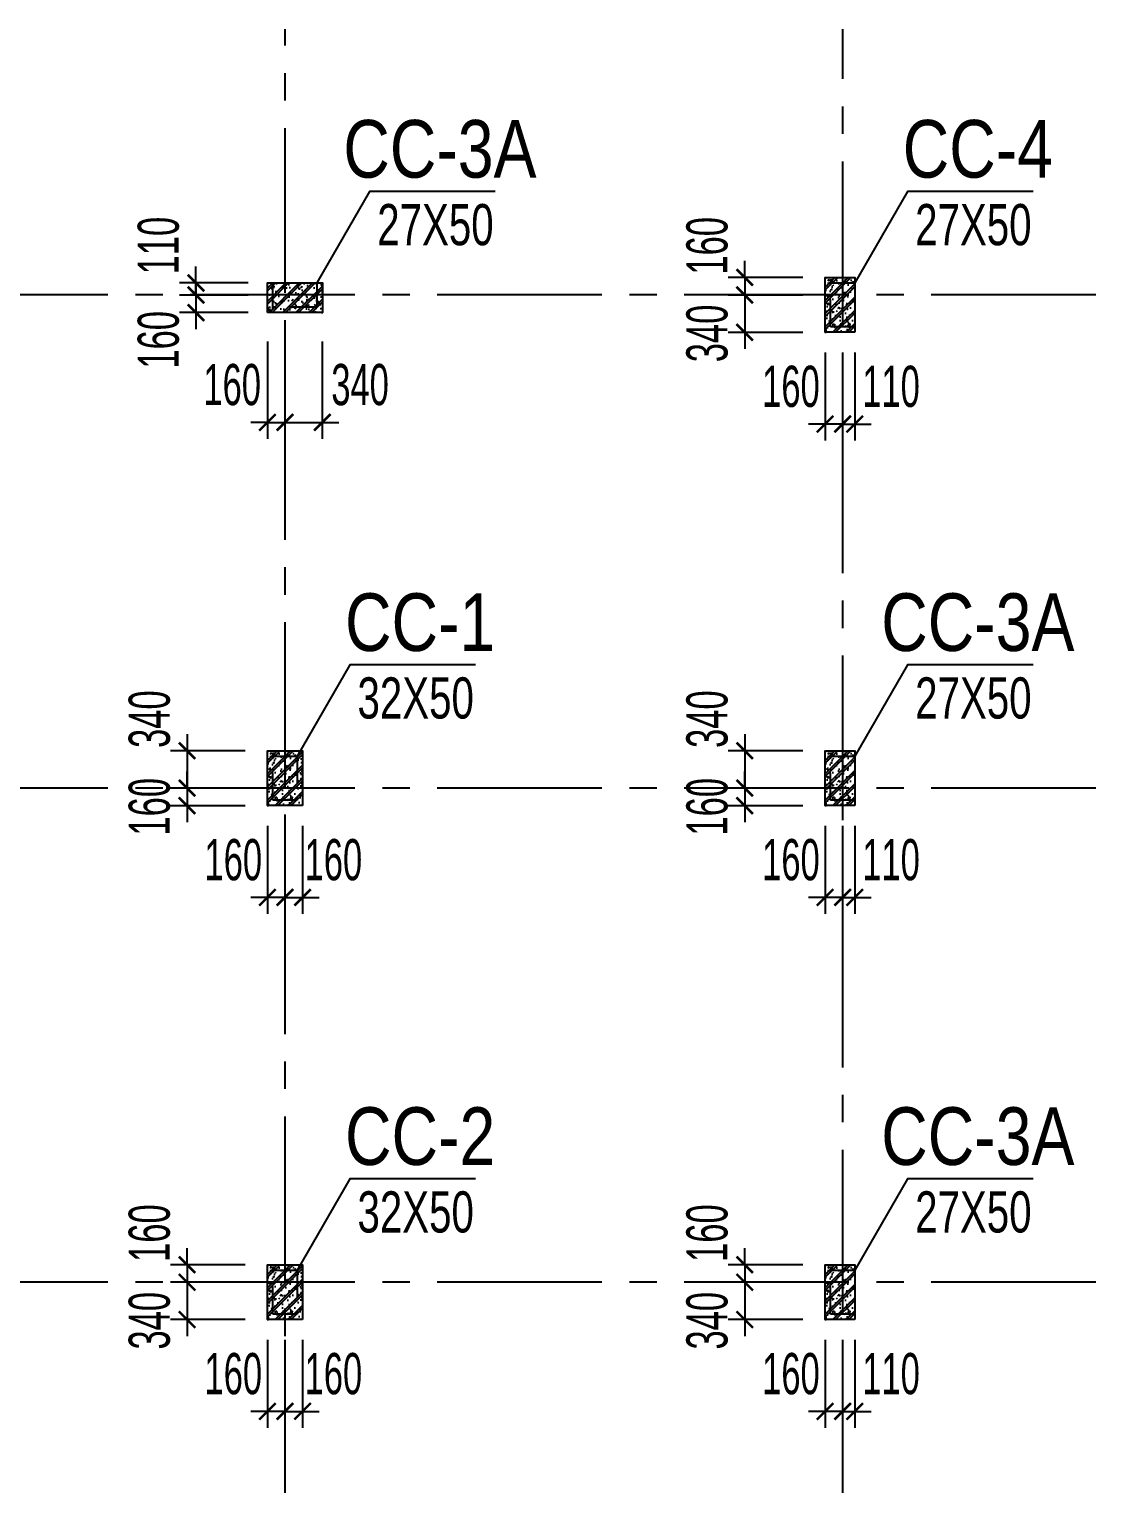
# Model space of a CAD drawing. Header units: millimetres. Extents: x 71 to 1994474, y -338610 to 1053.
# Drawn here: x 1930057 to 1939775, y -272308 to -259061 of the extents above; entities that cross this region are included whole.
import ezdxf
from ezdxf.enums import TextEntityAlignment as Align

# ---------------------------------------------------------------- set-up
doc = ezdxf.new("R2010")
doc.units = ezdxf.units.MM
doc.header["$LTSCALE"] = 1000
doc.header["$MEASUREMENT"] = 0
doc.header["$PDMODE"] = 3
doc.linetypes.add('CENTER2', pattern=[1.125, 0.75, -0.125, 0.125, -0.125])
doc.linetypes.add('HIDDEN', pattern=[0.375, 0.25, -0.125])
doc.layers.get('0').update_dxf_attribs({"linetype": 'CONTINUOUS'})
doc.layers.get('Defpoints').update_dxf_attribs({"linetype": 'CONTINUOUS'})
for name, color, linetype in [('CDC.01.AXIS', 160, 'CENTER2'), ('CDC.02.DIM', 1, 'CONTINUOUS'), ('CDC.04.HIDDEN', 8, 'HIDDEN'), ('CDC.06.TEXT', 2, 'CONTINUOUS'), ('CDC.09.COLUMN', 4, 'CONTINUOUS'), ('CDC.10.HATCH', 163, 'CONTINUOUS'), ('CDC.11.NOTE', 1, 'CONTINUOUS')]:
    doc.layers.add(name, color=color, linetype=linetype)
doc.styles.add('ARIAL', font='arial.ttf', dxfattribs={"width": 0.6})
doc.dimstyles.new('150', dxfattribs={"dimscale": 150, "dimtxt": 2.5, "dimasz": 1, "dimexe": 1, "dimexo": 0, "dimgap": 1, "dimtad": 1, "dimdec": 0, "dimdsep": 46, "dimtxsty": 'ARIAL', "dimblk": 'ARCHTICK', "dimcen": 1, "dimdle": 1, "dimclrd": 1, "dimclre": 1, "dimclrt": 2, "dimadec": 0, "dimazin": 0, "dimtfac": 0.00072, "dimtdec": 0, "dimtix": 1, "dimtmove": 2, "dimatfit": 3, "dimldrblk": 'ARCHTICK', "dimfxl": 1, "dimtolj": 1, "dimarcsym": 0})

# ---------------------------------------------------------------- blocks, each defined once
blk = doc.blocks.new('_ARCHTICK')
at = {"color": 0, "linetype": 'ByBlock', "const_width": 0.15}
blk.add_lwpolyline([(-0.5, -0.5), (0.5, 0.5)], dxfattribs=at)
blk = doc.blocks.new('*D215')
at = {"layer": 'CDC.02.DIM', "color": 1, "lineweight": -2, "transparency": 16777216}
for p, q in [((1937308, -262006), (1937308, -262807)), ((1937468, -262006), (1937468, -262807)), ((1937308, -262657), (1937158, -262657)), ((1937468, -262657), (1937308, -262657)), ((1937468, -262657), (1937618, -262657))]:
    blk.add_line(p, q, dxfattribs=at)
at = {"layer": 'Defpoints', "color": 0, "transparency": 16777216}
for p in [(1937308, -262006), (1937468, -262006), (1937308, -262657)]:
    blk.add_point(p, dxfattribs=at)
at = {"layer": 'CDC.02.DIM', "color": 1, "lineweight": -2, "transparency": 16777216, "xscale": 150, "yscale": 150, "zscale": 150}
blk.add_blockref('_ARCHTICK', (1937308, -262657), dxfattribs=at)
at = {"layer": 'CDC.02.DIM', "color": 1, "lineweight": -2, "transparency": 16777216, "xscale": 150, "yscale": 150, "zscale": 150, "rotation": 180}
blk.add_blockref('_ARCHTICK', (1937468, -262657), dxfattribs=at)
at = {"layer": 'CDC.02.DIM', "color": 2, "transparency": 16777216, "insert": (1936997, -262316), "char_height": 375, "attachment_point": 5, "style": 'ARIAL'}
blk.add_mtext('\\A1;160', dxfattribs=at)
blk = doc.blocks.new('*D216')
at = {"layer": 'CDC.02.DIM', "color": 1, "lineweight": -2, "transparency": 16777216}
for p, q in [((1937468, -262006), (1937468, -262807)), ((1937578, -262006), (1937578, -262807)), ((1937468, -262657), (1937318, -262657)), ((1937468, -262657), (1937578, -262657)), ((1937578, -262657), (1937728, -262657))]:
    blk.add_line(p, q, dxfattribs=at)
at = {"layer": 'Defpoints', "color": 0, "transparency": 16777216}
for p in [(1937468, -262006), (1937578, -262006), (1937578, -262657)]:
    blk.add_point(p, dxfattribs=at)
at = {"layer": 'CDC.02.DIM', "color": 1, "lineweight": -2, "transparency": 16777216, "xscale": 150, "yscale": 150, "zscale": 150}
blk.add_blockref('_ARCHTICK', (1937468, -262657), dxfattribs=at)
at = {"layer": 'CDC.02.DIM', "color": 1, "lineweight": -2, "transparency": 16777216, "xscale": 150, "yscale": 150, "zscale": 150, "rotation": 180}
blk.add_blockref('_ARCHTICK', (1937578, -262657), dxfattribs=at)
at = {"layer": 'CDC.02.DIM', "color": 2, "transparency": 16777216, "insert": (1937909, -262316), "char_height": 375, "attachment_point": 5, "style": 'ARIAL'}
blk.add_mtext('\\A1;110', dxfattribs=at)
blk = doc.blocks.new('*D217')
at = {"layer": 'CDC.02.DIM', "color": 1, "lineweight": -2, "transparency": 16777216}
for p, q in [((1936576, -261322), (1936576, -261172)), ((1937104, -261322), (1936426, -261322)), ((1936576, -261322), (1936576, -261482)), ((1937104, -261482), (1936426, -261482)), ((1936576, -261482), (1936576, -261632))]:
    blk.add_line(p, q, dxfattribs=at)
at = {"layer": 'Defpoints', "color": 0, "transparency": 16777216}
for p in [(1937104, -261322), (1936576, -261482), (1937104, -261482)]:
    blk.add_point(p, dxfattribs=at)
at = {"layer": 'CDC.02.DIM', "color": 1, "lineweight": -2, "transparency": 16777216, "xscale": 150, "yscale": 150, "zscale": 150}
for p, rotation in [((1936576, -261322), 270), ((1936576, -261482), 90)]:
    blk.add_blockref('_ARCHTICK', p, dxfattribs=dict(at, rotation=rotation))
at = {"layer": 'CDC.02.DIM', "color": 2, "transparency": 16777216, "insert": (1936234, -261034), "char_height": 375, "attachment_point": 5, "rotation": 90, "style": 'ARIAL'}
blk.add_mtext('\\A1;160', dxfattribs=at)
blk = doc.blocks.new('*D218')
at = {"layer": 'CDC.02.DIM', "color": 1, "lineweight": -2, "transparency": 16777216}
for p, q in [((1936576, -261332), (1936576, -261972)), ((1937104, -261482), (1936426, -261482)), ((1937104, -261822), (1936426, -261822))]:
    blk.add_line(p, q, dxfattribs=at)
at = {"layer": 'Defpoints', "color": 0, "transparency": 16777216}
for p in [(1937104, -261482), (1936576, -261822), (1937104, -261822)]:
    blk.add_point(p, dxfattribs=at)
at = {"layer": 'CDC.02.DIM', "color": 1, "lineweight": -2, "transparency": 16777216, "xscale": 150, "yscale": 150, "zscale": 150}
for p, rotation in [((1936576, -261482), 90), ((1936576, -261822), 270)]:
    blk.add_blockref('_ARCHTICK', p, dxfattribs=dict(at, rotation=rotation))
at = {"layer": 'CDC.02.DIM', "color": 2, "transparency": 16777216, "insert": (1936234, -261832), "char_height": 375, "attachment_point": 5, "rotation": 90, "style": 'ARIAL'}
blk.add_mtext('\\A1;340', dxfattribs=at)
blk = doc.blocks.new('*D235')
at = {"layer": 'CDC.02.DIM', "color": 1, "lineweight": -2, "transparency": 16777216}
for p, q in [((1937308, -266316), (1937308, -267117)), ((1937468, -266316), (1937468, -267117)), ((1937308, -266967), (1937158, -266967)), ((1937468, -266967), (1937308, -266967)), ((1937468, -266967), (1937618, -266967))]:
    blk.add_line(p, q, dxfattribs=at)
at = {"layer": 'Defpoints', "color": 0, "transparency": 16777216}
for p in [(1937308, -266316), (1937468, -266316), (1937308, -266967)]:
    blk.add_point(p, dxfattribs=at)
at = {"layer": 'CDC.02.DIM', "color": 1, "lineweight": -2, "transparency": 16777216, "xscale": 150, "yscale": 150, "zscale": 150}
blk.add_blockref('_ARCHTICK', (1937308, -266967), dxfattribs=at)
at = {"layer": 'CDC.02.DIM', "color": 1, "lineweight": -2, "transparency": 16777216, "xscale": 150, "yscale": 150, "zscale": 150, "rotation": 180}
blk.add_blockref('_ARCHTICK', (1937468, -266967), dxfattribs=at)
at = {"layer": 'CDC.02.DIM', "color": 2, "transparency": 16777216, "insert": (1936997, -266626), "char_height": 375, "attachment_point": 5, "style": 'ARIAL'}
blk.add_mtext('\\A1;160', dxfattribs=at)
blk = doc.blocks.new('*D236')
at = {"layer": 'CDC.02.DIM', "color": 1, "lineweight": -2, "transparency": 16777216}
for p, q in [((1937468, -266316), (1937468, -267117)), ((1937578, -266316), (1937578, -267117)), ((1937468, -266967), (1937318, -266967)), ((1937468, -266967), (1937578, -266967)), ((1937578, -266967), (1937728, -266967))]:
    blk.add_line(p, q, dxfattribs=at)
at = {"layer": 'Defpoints', "color": 0, "transparency": 16777216}
for p in [(1937468, -266316), (1937578, -266316), (1937578, -266967)]:
    blk.add_point(p, dxfattribs=at)
at = {"layer": 'CDC.02.DIM', "color": 1, "lineweight": -2, "transparency": 16777216, "xscale": 150, "yscale": 150, "zscale": 150}
blk.add_blockref('_ARCHTICK', (1937468, -266967), dxfattribs=at)
at = {"layer": 'CDC.02.DIM', "color": 1, "lineweight": -2, "transparency": 16777216, "xscale": 150, "yscale": 150, "zscale": 150, "rotation": 180}
blk.add_blockref('_ARCHTICK', (1937578, -266967), dxfattribs=at)
at = {"layer": 'CDC.02.DIM', "color": 2, "transparency": 16777216, "insert": (1937909, -266626), "char_height": 375, "attachment_point": 5, "style": 'ARIAL'}
blk.add_mtext('\\A1;110', dxfattribs=at)
blk = doc.blocks.new('*D237')
at = {"layer": 'CDC.02.DIM', "color": 1, "lineweight": -2, "transparency": 16777216}
for p, q in [((1936576, -265482), (1936576, -266122)), ((1937104, -265632), (1936426, -265632)), ((1937104, -265972), (1936426, -265972))]:
    blk.add_line(p, q, dxfattribs=at)
at = {"layer": 'Defpoints', "color": 0, "transparency": 16777216}
for p in [(1937104, -265632), (1936576, -265972), (1937104, -265972)]:
    blk.add_point(p, dxfattribs=at)
at = {"layer": 'CDC.02.DIM', "color": 1, "lineweight": -2, "transparency": 16777216, "xscale": 150, "yscale": 150, "zscale": 150}
for p, rotation in [((1936576, -265632), 90), ((1936576, -265972), 270)]:
    blk.add_blockref('_ARCHTICK', p, dxfattribs=dict(at, rotation=rotation))
at = {"layer": 'CDC.02.DIM', "color": 2, "transparency": 16777216, "insert": (1936234, -265344), "char_height": 375, "attachment_point": 5, "rotation": 90, "style": 'ARIAL'}
blk.add_mtext('\\A1;340', dxfattribs=at)
blk = doc.blocks.new('*D238')
at = {"layer": 'CDC.02.DIM', "color": 1, "lineweight": -2, "transparency": 16777216}
for p, q in [((1936576, -265972), (1936576, -265822)), ((1937104, -265972), (1936426, -265972)), ((1936576, -265972), (1936576, -266132)), ((1937104, -266132), (1936426, -266132)), ((1936576, -266132), (1936576, -266282))]:
    blk.add_line(p, q, dxfattribs=at)
at = {"layer": 'Defpoints', "color": 0, "transparency": 16777216}
for p in [(1937104, -265972), (1936576, -266132), (1937104, -266132)]:
    blk.add_point(p, dxfattribs=at)
at = {"layer": 'CDC.02.DIM', "color": 1, "lineweight": -2, "transparency": 16777216, "xscale": 150, "yscale": 150, "zscale": 150}
for p, rotation in [((1936576, -265972), 270), ((1936576, -266132), 90)]:
    blk.add_blockref('_ARCHTICK', p, dxfattribs=dict(at, rotation=rotation))
at = {"layer": 'CDC.02.DIM', "color": 2, "transparency": 16777216, "insert": (1936234, -266142), "char_height": 375, "attachment_point": 5, "rotation": 90, "style": 'ARIAL'}
blk.add_mtext('\\A1;160', dxfattribs=at)
blk = doc.blocks.new('*D239')
at = {"layer": 'CDC.02.DIM', "color": 1, "lineweight": -2, "transparency": 16777216}
for p, q in [((1937308, -270996), (1937308, -271797)), ((1937468, -270996), (1937468, -271797)), ((1937308, -271647), (1937158, -271647)), ((1937468, -271647), (1937308, -271647)), ((1937468, -271647), (1937618, -271647))]:
    blk.add_line(p, q, dxfattribs=at)
at = {"layer": 'Defpoints', "color": 0, "transparency": 16777216}
for p in [(1937308, -270996), (1937468, -270996), (1937308, -271647)]:
    blk.add_point(p, dxfattribs=at)
at = {"layer": 'CDC.02.DIM', "color": 1, "lineweight": -2, "transparency": 16777216, "xscale": 150, "yscale": 150, "zscale": 150}
blk.add_blockref('_ARCHTICK', (1937308, -271647), dxfattribs=at)
at = {"layer": 'CDC.02.DIM', "color": 1, "lineweight": -2, "transparency": 16777216, "xscale": 150, "yscale": 150, "zscale": 150, "rotation": 180}
blk.add_blockref('_ARCHTICK', (1937468, -271647), dxfattribs=at)
at = {"layer": 'CDC.02.DIM', "color": 2, "transparency": 16777216, "insert": (1936997, -271306), "char_height": 375, "attachment_point": 5, "style": 'ARIAL'}
blk.add_mtext('\\A1;160', dxfattribs=at)
blk = doc.blocks.new('*D240')
at = {"layer": 'CDC.02.DIM', "color": 1, "lineweight": -2, "transparency": 16777216}
for p, q in [((1937468, -270996), (1937468, -271797)), ((1937578, -270996), (1937578, -271797)), ((1937468, -271647), (1937318, -271647)), ((1937468, -271647), (1937578, -271647)), ((1937578, -271647), (1937728, -271647))]:
    blk.add_line(p, q, dxfattribs=at)
at = {"layer": 'Defpoints', "color": 0, "transparency": 16777216}
for p in [(1937468, -270996), (1937578, -270996), (1937578, -271647)]:
    blk.add_point(p, dxfattribs=at)
at = {"layer": 'CDC.02.DIM', "color": 1, "lineweight": -2, "transparency": 16777216, "xscale": 150, "yscale": 150, "zscale": 150}
blk.add_blockref('_ARCHTICK', (1937468, -271647), dxfattribs=at)
at = {"layer": 'CDC.02.DIM', "color": 1, "lineweight": -2, "transparency": 16777216, "xscale": 150, "yscale": 150, "zscale": 150, "rotation": 180}
blk.add_blockref('_ARCHTICK', (1937578, -271647), dxfattribs=at)
at = {"layer": 'CDC.02.DIM', "color": 2, "transparency": 16777216, "insert": (1937909, -271306), "char_height": 375, "attachment_point": 5, "style": 'ARIAL'}
blk.add_mtext('\\A1;110', dxfattribs=at)
blk = doc.blocks.new('*D241')
at = {"layer": 'CDC.02.DIM', "color": 1, "lineweight": -2, "transparency": 16777216}
for p, q in [((1936576, -270312), (1936576, -270162)), ((1937104, -270312), (1936426, -270312)), ((1936576, -270312), (1936576, -270472)), ((1937104, -270472), (1936426, -270472)), ((1936576, -270472), (1936576, -270622))]:
    blk.add_line(p, q, dxfattribs=at)
at = {"layer": 'Defpoints', "color": 0, "transparency": 16777216}
for p in [(1937104, -270312), (1936576, -270472), (1937104, -270472)]:
    blk.add_point(p, dxfattribs=at)
at = {"layer": 'CDC.02.DIM', "color": 1, "lineweight": -2, "transparency": 16777216, "xscale": 150, "yscale": 150, "zscale": 150}
for p, rotation in [((1936576, -270312), 270), ((1936576, -270472), 90)]:
    blk.add_blockref('_ARCHTICK', p, dxfattribs=dict(at, rotation=rotation))
at = {"layer": 'CDC.02.DIM', "color": 2, "transparency": 16777216, "insert": (1936234, -270024), "char_height": 375, "attachment_point": 5, "rotation": 90, "style": 'ARIAL'}
blk.add_mtext('\\A1;160', dxfattribs=at)
blk = doc.blocks.new('*D242')
at = {"layer": 'CDC.02.DIM', "color": 1, "lineweight": -2, "transparency": 16777216}
for p, q in [((1936576, -270322), (1936576, -270962)), ((1937104, -270472), (1936426, -270472)), ((1937104, -270812), (1936426, -270812))]:
    blk.add_line(p, q, dxfattribs=at)
at = {"layer": 'Defpoints', "color": 0, "transparency": 16777216}
for p in [(1937104, -270472), (1936576, -270812), (1937104, -270812)]:
    blk.add_point(p, dxfattribs=at)
at = {"layer": 'CDC.02.DIM', "color": 1, "lineweight": -2, "transparency": 16777216, "xscale": 150, "yscale": 150, "zscale": 150}
for p, rotation in [((1936576, -270472), 90), ((1936576, -270812), 270)]:
    blk.add_blockref('_ARCHTICK', p, dxfattribs=dict(at, rotation=rotation))
at = {"layer": 'CDC.02.DIM', "color": 2, "transparency": 16777216, "insert": (1936234, -270822), "char_height": 375, "attachment_point": 5, "rotation": 90, "style": 'ARIAL'}
blk.add_mtext('\\A1;340', dxfattribs=at)
blk = doc.blocks.new('*D163')
at = {"layer": 'CDC.02.DIM', "color": 1, "lineweight": -2, "transparency": 16777216}
for p, q in [((1931577, -261372), (1931577, -261222)), ((1932053, -261372), (1931427, -261372)), ((1932053, -261482), (1931427, -261482)), ((1931577, -261372), (1931577, -261482)), ((1931577, -261482), (1931577, -261632))]:
    blk.add_line(p, q, dxfattribs=at)
at = {"layer": 'Defpoints', "color": 0, "transparency": 16777216}
for p in [(1931577, -261482), (1932053, -261372), (1932053, -261482)]:
    blk.add_point(p, dxfattribs=at)
at = {"layer": 'CDC.02.DIM', "color": 1, "lineweight": -2, "transparency": 16777216, "xscale": 150, "yscale": 150, "zscale": 150}
for p, rotation in [((1931577, -261372), 270), ((1931577, -261482), 90)]:
    blk.add_blockref('_ARCHTICK', p, dxfattribs=dict(at, rotation=rotation))
at = {"layer": 'CDC.02.DIM', "color": 2, "transparency": 16777216, "insert": (1931236, -261032), "char_height": 375, "attachment_point": 5, "rotation": 90, "style": 'ARIAL'}
blk.add_mtext('\\A1;110', dxfattribs=at)
blk = doc.blocks.new('*D164')
at = {"layer": 'CDC.02.DIM', "color": 1, "lineweight": -2, "transparency": 16777216}
for p, q in [((1931577, -261482), (1931577, -261332)), ((1932053, -261482), (1931427, -261482)), ((1931577, -261482), (1931577, -261642)), ((1932053, -261642), (1931427, -261642)), ((1931577, -261642), (1931577, -261792))]:
    blk.add_line(p, q, dxfattribs=at)
at = {"layer": 'Defpoints', "color": 0, "transparency": 16777216}
for p in [(1932053, -261482), (1931577, -261642), (1932053, -261642)]:
    blk.add_point(p, dxfattribs=at)
at = {"layer": 'CDC.02.DIM', "color": 1, "lineweight": -2, "transparency": 16777216, "xscale": 150, "yscale": 150, "zscale": 150}
for p, rotation in [((1931577, -261482), 270), ((1931577, -261642), 90)]:
    blk.add_blockref('_ARCHTICK', p, dxfattribs=dict(at, rotation=rotation))
at = {"layer": 'CDC.02.DIM', "color": 2, "transparency": 16777216, "insert": (1931236, -261890), "char_height": 375, "attachment_point": 5, "rotation": 90, "style": 'ARIAL'}
blk.add_mtext('\\A1;160', dxfattribs=at)
blk = doc.blocks.new('*D165')
at = {"layer": 'CDC.02.DIM', "color": 1, "lineweight": -2, "transparency": 16777216}
for p, q in [((1932228, -261906), (1932228, -262792)), ((1932388, -261906), (1932388, -262792)), ((1932228, -262642), (1932078, -262642)), ((1932228, -262642), (1932388, -262642)), ((1932388, -262642), (1932538, -262642))]:
    blk.add_line(p, q, dxfattribs=at)
at = {"layer": 'Defpoints', "color": 0, "transparency": 16777216}
for p in [(1932228, -261906), (1932388, -261906), (1932388, -262642)]:
    blk.add_point(p, dxfattribs=at)
at = {"layer": 'CDC.02.DIM', "color": 1, "lineweight": -2, "transparency": 16777216, "xscale": 150, "yscale": 150, "zscale": 150}
blk.add_blockref('_ARCHTICK', (1932228, -262642), dxfattribs=at)
at = {"layer": 'CDC.02.DIM', "color": 1, "lineweight": -2, "transparency": 16777216, "xscale": 150, "yscale": 150, "zscale": 150, "rotation": 180}
blk.add_blockref('_ARCHTICK', (1932388, -262642), dxfattribs=at)
at = {"layer": 'CDC.02.DIM', "color": 2, "transparency": 16777216, "insert": (1931907, -262300), "char_height": 375, "attachment_point": 5, "style": 'ARIAL'}
blk.add_mtext('\\A1;160', dxfattribs=at)
blk = doc.blocks.new('*D166')
at = {"layer": 'CDC.02.DIM', "color": 1, "lineweight": -2, "transparency": 16777216}
for p, q in [((1932388, -261906), (1932388, -262792)), ((1932728, -261906), (1932728, -262792)), ((1932238, -262642), (1932878, -262642))]:
    blk.add_line(p, q, dxfattribs=at)
at = {"layer": 'Defpoints', "color": 0, "transparency": 16777216}
for p in [(1932388, -261906), (1932728, -261906), (1932728, -262642)]:
    blk.add_point(p, dxfattribs=at)
at = {"layer": 'CDC.02.DIM', "color": 1, "lineweight": -2, "transparency": 16777216, "xscale": 150, "yscale": 150, "zscale": 150, "rotation": 180}
blk.add_blockref('_ARCHTICK', (1932388, -262642), dxfattribs=at)
at = {"layer": 'CDC.02.DIM', "color": 1, "lineweight": -2, "transparency": 16777216, "xscale": 150, "yscale": 150, "zscale": 150}
blk.add_blockref('_ARCHTICK', (1932728, -262642), dxfattribs=at)
at = {"layer": 'CDC.02.DIM', "color": 2, "transparency": 16777216, "insert": (1933072, -262300), "char_height": 375, "attachment_point": 5, "style": 'ARIAL'}
blk.add_mtext('\\A1;340', dxfattribs=at)
blk = doc.blocks.new('*D361')
at = {"layer": 'CDC.02.DIM', "color": 1, "lineweight": -2, "transparency": 16777216}
for p, q in [((1932228, -266316), (1932228, -267117)), ((1932388, -266316), (1932388, -267117)), ((1932228, -266967), (1932078, -266967)), ((1932388, -266967), (1932228, -266967)), ((1932388, -266967), (1932538, -266967))]:
    blk.add_line(p, q, dxfattribs=at)
at = {"layer": 'Defpoints', "color": 0, "transparency": 16777216}
for p in [(1932228, -266316), (1932388, -266316), (1932228, -266967)]:
    blk.add_point(p, dxfattribs=at)
at = {"layer": 'CDC.02.DIM', "color": 1, "lineweight": -2, "transparency": 16777216, "xscale": 150, "yscale": 150, "zscale": 150}
blk.add_blockref('_ARCHTICK', (1932228, -266967), dxfattribs=at)
at = {"layer": 'CDC.02.DIM', "color": 1, "lineweight": -2, "transparency": 16777216, "xscale": 150, "yscale": 150, "zscale": 150, "rotation": 180}
blk.add_blockref('_ARCHTICK', (1932388, -266967), dxfattribs=at)
at = {"layer": 'CDC.02.DIM', "color": 2, "transparency": 16777216, "insert": (1931917, -266626), "char_height": 375, "attachment_point": 5, "style": 'ARIAL'}
blk.add_mtext('\\A1;160', dxfattribs=at)
blk = doc.blocks.new('*D362')
at = {"layer": 'CDC.02.DIM', "color": 1, "lineweight": -2, "transparency": 16777216}
for p, q in [((1932388, -266316), (1932388, -267117)), ((1932548, -266316), (1932548, -267117)), ((1932388, -266967), (1932238, -266967)), ((1932388, -266967), (1932548, -266967)), ((1932548, -266967), (1932698, -266967))]:
    blk.add_line(p, q, dxfattribs=at)
at = {"layer": 'Defpoints', "color": 0, "transparency": 16777216}
for p in [(1932388, -266316), (1932548, -266316), (1932548, -266967)]:
    blk.add_point(p, dxfattribs=at)
at = {"layer": 'CDC.02.DIM', "color": 1, "lineweight": -2, "transparency": 16777216, "xscale": 150, "yscale": 150, "zscale": 150}
blk.add_blockref('_ARCHTICK', (1932388, -266967), dxfattribs=at)
at = {"layer": 'CDC.02.DIM', "color": 1, "lineweight": -2, "transparency": 16777216, "xscale": 150, "yscale": 150, "zscale": 150, "rotation": 180}
blk.add_blockref('_ARCHTICK', (1932548, -266967), dxfattribs=at)
at = {"layer": 'CDC.02.DIM', "color": 2, "transparency": 16777216, "insert": (1932829, -266626), "char_height": 375, "attachment_point": 5, "style": 'ARIAL'}
blk.add_mtext('\\A1;160', dxfattribs=at)
blk = doc.blocks.new('*D363')
at = {"layer": 'CDC.02.DIM', "color": 1, "lineweight": -2, "transparency": 16777216}
for p, q in [((1931496, -265482), (1931496, -266122)), ((1932024, -265632), (1931346, -265632)), ((1932024, -265972), (1931346, -265972))]:
    blk.add_line(p, q, dxfattribs=at)
at = {"layer": 'Defpoints', "color": 0, "transparency": 16777216}
for p in [(1932024, -265632), (1931496, -265972), (1932024, -265972)]:
    blk.add_point(p, dxfattribs=at)
at = {"layer": 'CDC.02.DIM', "color": 1, "lineweight": -2, "transparency": 16777216, "xscale": 150, "yscale": 150, "zscale": 150}
for p, rotation in [((1931496, -265632), 90), ((1931496, -265972), 270)]:
    blk.add_blockref('_ARCHTICK', p, dxfattribs=dict(at, rotation=rotation))
at = {"layer": 'CDC.02.DIM', "color": 2, "transparency": 16777216, "insert": (1931154, -265344), "char_height": 375, "attachment_point": 5, "rotation": 90, "style": 'ARIAL'}
blk.add_mtext('\\A1;340', dxfattribs=at)
blk = doc.blocks.new('*D364')
at = {"layer": 'CDC.02.DIM', "color": 1, "lineweight": -2, "transparency": 16777216}
for p, q in [((1931496, -265972), (1931496, -265822)), ((1932024, -265972), (1931346, -265972)), ((1931496, -265972), (1931496, -266132)), ((1932024, -266132), (1931346, -266132)), ((1931496, -266132), (1931496, -266282))]:
    blk.add_line(p, q, dxfattribs=at)
at = {"layer": 'Defpoints', "color": 0, "transparency": 16777216}
for p in [(1932024, -265972), (1931496, -266132), (1932024, -266132)]:
    blk.add_point(p, dxfattribs=at)
at = {"layer": 'CDC.02.DIM', "color": 1, "lineweight": -2, "transparency": 16777216, "xscale": 150, "yscale": 150, "zscale": 150}
for p, rotation in [((1931496, -265972), 270), ((1931496, -266132), 90)]:
    blk.add_blockref('_ARCHTICK', p, dxfattribs=dict(at, rotation=rotation))
at = {"layer": 'CDC.02.DIM', "color": 2, "transparency": 16777216, "insert": (1931154, -266142), "char_height": 375, "attachment_point": 5, "rotation": 90, "style": 'ARIAL'}
blk.add_mtext('\\A1;160', dxfattribs=at)
blk = doc.blocks.new('*D365')
at = {"layer": 'CDC.02.DIM', "color": 1, "lineweight": -2, "transparency": 16777216}
for p, q in [((1932228, -270996), (1932228, -271797)), ((1932388, -270996), (1932388, -271797)), ((1932228, -271647), (1932078, -271647)), ((1932388, -271647), (1932228, -271647)), ((1932388, -271647), (1932538, -271647))]:
    blk.add_line(p, q, dxfattribs=at)
at = {"layer": 'Defpoints', "color": 0, "transparency": 16777216}
for p in [(1932228, -270996), (1932388, -270996), (1932228, -271647)]:
    blk.add_point(p, dxfattribs=at)
at = {"layer": 'CDC.02.DIM', "color": 1, "lineweight": -2, "transparency": 16777216, "xscale": 150, "yscale": 150, "zscale": 150}
blk.add_blockref('_ARCHTICK', (1932228, -271647), dxfattribs=at)
at = {"layer": 'CDC.02.DIM', "color": 1, "lineweight": -2, "transparency": 16777216, "xscale": 150, "yscale": 150, "zscale": 150, "rotation": 180}
blk.add_blockref('_ARCHTICK', (1932388, -271647), dxfattribs=at)
at = {"layer": 'CDC.02.DIM', "color": 2, "transparency": 16777216, "insert": (1931917, -271306), "char_height": 375, "attachment_point": 5, "style": 'ARIAL'}
blk.add_mtext('\\A1;160', dxfattribs=at)
blk = doc.blocks.new('*D366')
at = {"layer": 'CDC.02.DIM', "color": 1, "lineweight": -2, "transparency": 16777216}
for p, q in [((1932388, -270996), (1932388, -271797)), ((1932548, -270996), (1932548, -271797)), ((1932388, -271647), (1932238, -271647)), ((1932388, -271647), (1932548, -271647)), ((1932548, -271647), (1932698, -271647))]:
    blk.add_line(p, q, dxfattribs=at)
at = {"layer": 'Defpoints', "color": 0, "transparency": 16777216}
for p in [(1932388, -270996), (1932548, -270996), (1932548, -271647)]:
    blk.add_point(p, dxfattribs=at)
at = {"layer": 'CDC.02.DIM', "color": 1, "lineweight": -2, "transparency": 16777216, "xscale": 150, "yscale": 150, "zscale": 150}
blk.add_blockref('_ARCHTICK', (1932388, -271647), dxfattribs=at)
at = {"layer": 'CDC.02.DIM', "color": 1, "lineweight": -2, "transparency": 16777216, "xscale": 150, "yscale": 150, "zscale": 150, "rotation": 180}
blk.add_blockref('_ARCHTICK', (1932548, -271647), dxfattribs=at)
at = {"layer": 'CDC.02.DIM', "color": 2, "transparency": 16777216, "insert": (1932829, -271306), "char_height": 375, "attachment_point": 5, "style": 'ARIAL'}
blk.add_mtext('\\A1;160', dxfattribs=at)
blk = doc.blocks.new('*D367')
at = {"layer": 'CDC.02.DIM', "color": 1, "lineweight": -2, "transparency": 16777216}
for p, q in [((1931496, -270312), (1931496, -270162)), ((1932024, -270312), (1931346, -270312)), ((1931496, -270312), (1931496, -270472)), ((1932024, -270472), (1931346, -270472)), ((1931496, -270472), (1931496, -270622))]:
    blk.add_line(p, q, dxfattribs=at)
at = {"layer": 'Defpoints', "color": 0, "transparency": 16777216}
for p in [(1932024, -270312), (1931496, -270472), (1932024, -270472)]:
    blk.add_point(p, dxfattribs=at)
at = {"layer": 'CDC.02.DIM', "color": 1, "lineweight": -2, "transparency": 16777216, "xscale": 150, "yscale": 150, "zscale": 150}
for p, rotation in [((1931496, -270312), 270), ((1931496, -270472), 90)]:
    blk.add_blockref('_ARCHTICK', p, dxfattribs=dict(at, rotation=rotation))
at = {"layer": 'CDC.02.DIM', "color": 2, "transparency": 16777216, "insert": (1931154, -270024), "char_height": 375, "attachment_point": 5, "rotation": 90, "style": 'ARIAL'}
blk.add_mtext('\\A1;160', dxfattribs=at)
blk = doc.blocks.new('*D368')
at = {"layer": 'CDC.02.DIM', "color": 1, "lineweight": -2, "transparency": 16777216}
for p, q in [((1931496, -270322), (1931496, -270962)), ((1932024, -270472), (1931346, -270472)), ((1932024, -270812), (1931346, -270812))]:
    blk.add_line(p, q, dxfattribs=at)
at = {"layer": 'Defpoints', "color": 0, "transparency": 16777216}
for p in [(1932024, -270472), (1931496, -270812), (1932024, -270812)]:
    blk.add_point(p, dxfattribs=at)
at = {"layer": 'CDC.02.DIM', "color": 1, "lineweight": -2, "transparency": 16777216, "xscale": 150, "yscale": 150, "zscale": 150}
for p, rotation in [((1931496, -270472), 90), ((1931496, -270812), 270)]:
    blk.add_blockref('_ARCHTICK', p, dxfattribs=dict(at, rotation=rotation))
at = {"layer": 'CDC.02.DIM', "color": 2, "transparency": 16777216, "insert": (1931154, -270822), "char_height": 375, "attachment_point": 5, "rotation": 90, "style": 'ARIAL'}
blk.add_mtext('\\A1;340', dxfattribs=at)

msp = doc.modelspace()

# ---------------------------------------------------------------- hatches: boundary and pattern name
at = {"layer": 'CDC.10.HATCH'}
h = msp.add_hatch(dxfattribs=at)
h.set_pattern_fill('1BETONG2-BOP', color=256, scale=20, angle=90, style=0, pattern_type=2)
h.set_pattern_definition([(140, (51930.63, -417619.23), (12.550427, 143.4520365), [15, -165]), (85, (51930.63, -417619.23), (-150.438427, -27.750267), [12, -132]), (190.4514, (51931.67, -417607.28), (-137.887908, 115.701876), [12.748038, -140.228422]), (136.1842, (51890.63, -417619.23), (33.103803, 213.44821), [22.5, -247.5]), (186.6356, (51893.39, -417601.45), (-194.823574, 186.93254), [19.122058, -210.3426]), (81.1842, (51890.63, -417619.23), (-194.82372, 186.93239), [18, -198]), (111, (51900.63, -417599.23), (80.523778, 119.3814104), [15, -165]), (316, (51900.63, -417599.23), (73.107962, 134.376424), [12, -132]), (161.4514, (51907.34, -417589.28), (-64.506099, 168.044526), [12.748038, -140.228422]), (157.5, (51930.627, -417619.233), (-58.8748924, -31.1832367), [0, -130.4, 0, -134, 0, -132.5]), (94.5, (51930.63, -417619.23), (-76.0206377, 56.6701848), [0, -76.4, 0, -127.4, 0, -50.5]), (57.5, (51930.627, -417663.833), (4.5109743, 106.7644872), [0, -50, 0, -156, 0, -207]), (47.5, (51930.63, -417683.83), (-20.0209965, 116.637234), [0, -65, 0, -103.6, 0, -147]), (45, (51930.63, -417619.23), (-60.1040764, 60.1040764), []), (45, (51906.13, -417619.23), (-60.1040764, 60.1040764), [])])
h.paths.add_polyline_path([(1937578.4, -261821.5), (1937578.4, -261321.5), (1937308.4, -261321.5), (1937308.4, -261821.5)])
h = msp.add_hatch(dxfattribs=at)
h.set_pattern_fill('1BETONG2-BOP', color=256, scale=20, angle=90, style=0, pattern_type=2)
h.set_pattern_definition([(140, (41930.63, -417619.23), (12.550427, 143.4520365), [15, -165]), (85, (41930.63, -417619.23), (-150.438427, -27.750267), [12, -132]), (190.4514, (41931.67, -417607.28), (-137.887908, 115.701876), [12.748038, -140.228422]), (136.1842, (41890.63, -417619.23), (33.103803, 213.44821), [22.5, -247.5]), (186.6356, (41893.39, -417601.45), (-194.823574, 186.93254), [19.122058, -210.3426]), (81.1842, (41890.63, -417619.23), (-194.82372, 186.93239), [18, -198]), (111, (41900.63, -417599.23), (80.523778, 119.3814104), [15, -165]), (316, (41900.63, -417599.23), (73.107962, 134.376424), [12, -132]), (161.4514, (41907.34, -417589.28), (-64.506099, 168.044526), [12.748038, -140.228422]), (157.5, (41930.627, -417619.233), (-58.8748924, -31.1832367), [0, -130.4, 0, -134, 0, -132.5]), (94.5, (41930.63, -417619.23), (-76.0206377, 56.6701848), [0, -76.4, 0, -127.4, 0, -50.5]), (57.5, (41930.627, -417663.833), (4.5109743, 106.7644872), [0, -50, 0, -156, 0, -207]), (47.5, (41930.63, -417683.83), (-20.0209965, 116.637234), [0, -65, 0, -103.6, 0, -147]), (45, (41930.63, -417619.23), (-60.1040764, 60.1040764), []), (45, (41906.13, -417619.23), (-60.1040764, 60.1040764), [])])
h.paths.add_polyline_path([(1932728.4, -261371.5), (1932228.4, -261371.5), (1932228.4, -261641.5), (1932728.4, -261641.5)])
h = msp.add_hatch(dxfattribs=at)
h.set_pattern_fill('1BETONG2-BOP', color=256, scale=20, angle=90, style=0, pattern_type=2)
h.set_pattern_definition([(140, (46850.63, -421929.23), (12.550427, 143.4520365), [15, -165]), (85, (46850.63, -421929.23), (-150.438427, -27.750267), [12, -132]), (190.4514, (46851.67, -421917.28), (-137.887908, 115.701876), [12.748038, -140.228422]), (136.1842, (46810.63, -421929.23), (33.103803, 213.44821), [22.5, -247.5]), (186.6356, (46813.39, -421911.45), (-194.823574, 186.93254), [19.122058, -210.3426]), (81.1842, (46810.63, -421929.23), (-194.82372, 186.93239), [18, -198]), (111, (46820.63, -421909.23), (80.523778, 119.3814104), [15, -165]), (316, (46820.63, -421909.23), (73.107962, 134.376424), [12, -132]), (161.4514, (46827.34, -421899.28), (-64.506099, 168.044526), [12.748038, -140.228422]), (157.5, (46850.627, -421929.233), (-58.8748924, -31.1832367), [0, -130.4, 0, -134, 0, -132.5]), (94.5, (46850.63, -421929.23), (-76.0206377, 56.6701848), [0, -76.4, 0, -127.4, 0, -50.5]), (57.5, (46850.627, -421973.833), (4.5109743, 106.7644872), [0, -50, 0, -156, 0, -207]), (47.5, (46850.63, -421993.83), (-20.0209965, 116.637234), [0, -65, 0, -103.6, 0, -147]), (45, (46850.63, -421929.23), (-60.1040764, 60.1040764), []), (45, (46826.13, -421929.23), (-60.1040764, 60.1040764), [])])
h.paths.add_polyline_path([(1932548.4, -265631.5), (1932228.4, -265631.5), (1932228.4, -266131.5), (1932548.4, -266131.5)])
h = msp.add_hatch(dxfattribs=at)
h.set_pattern_fill('1BETONG2-BOP', color=256, scale=20, angle=90, style=0, pattern_type=2)
h.set_pattern_definition([(140, (51930.63, -421929.23), (12.550427, 143.4520365), [15, -165]), (85, (51930.63, -421929.23), (-150.438427, -27.750267), [12, -132]), (190.4514, (51931.67, -421917.28), (-137.887908, 115.701876), [12.748038, -140.228422]), (136.1842, (51890.63, -421929.23), (33.103803, 213.44821), [22.5, -247.5]), (186.6356, (51893.39, -421911.45), (-194.823574, 186.93254), [19.122058, -210.3426]), (81.1842, (51890.63, -421929.23), (-194.82372, 186.93239), [18, -198]), (111, (51900.63, -421909.23), (80.523778, 119.3814104), [15, -165]), (316, (51900.63, -421909.23), (73.107962, 134.376424), [12, -132]), (161.4514, (51907.34, -421899.28), (-64.506099, 168.044526), [12.748038, -140.228422]), (157.5, (51930.627, -421929.233), (-58.8748924, -31.1832367), [0, -130.4, 0, -134, 0, -132.5]), (94.5, (51930.63, -421929.23), (-76.0206377, 56.6701848), [0, -76.4, 0, -127.4, 0, -50.5]), (57.5, (51930.627, -421973.833), (4.5109743, 106.7644872), [0, -50, 0, -156, 0, -207]), (47.5, (51930.63, -421993.83), (-20.0209965, 116.637234), [0, -65, 0, -103.6, 0, -147]), (45, (51930.63, -421929.23), (-60.1040764, 60.1040764), []), (45, (51906.13, -421929.23), (-60.1040764, 60.1040764), [])])
h.paths.add_polyline_path([(1937578.4, -266131.5), (1937578.4, -265631.5), (1937308.4, -265631.5), (1937308.4, -266131.5)])
h = msp.add_hatch(dxfattribs=at)
h.set_pattern_fill('1BETONG2-BOP', color=256, scale=20, angle=90, style=0, pattern_type=2)
h.set_pattern_definition([(140, (46850.63, -426609.23), (12.550427, 143.4520365), [15, -165]), (85, (46850.63, -426609.23), (-150.438427, -27.750267), [12, -132]), (190.4514, (46851.67, -426597.28), (-137.887908, 115.701876), [12.748038, -140.228422]), (136.1842, (46810.63, -426609.23), (33.103803, 213.44821), [22.5, -247.5]), (186.6356, (46813.39, -426591.45), (-194.823574, 186.93254), [19.122058, -210.3426]), (81.1842, (46810.63, -426609.23), (-194.82372, 186.93239), [18, -198]), (111, (46820.63, -426589.23), (80.523778, 119.3814104), [15, -165]), (316, (46820.63, -426589.23), (73.107962, 134.376424), [12, -132]), (161.4514, (46827.34, -426579.28), (-64.506099, 168.044526), [12.748038, -140.228422]), (157.5, (46850.627, -426609.233), (-58.8748924, -31.1832367), [0, -130.4, 0, -134, 0, -132.5]), (94.5, (46850.63, -426609.23), (-76.0206377, 56.6701848), [0, -76.4, 0, -127.4, 0, -50.5]), (57.5, (46850.627, -426653.833), (4.5109743, 106.7644872), [0, -50, 0, -156, 0, -207]), (47.5, (46850.63, -426673.83), (-20.0209965, 116.637234), [0, -65, 0, -103.6, 0, -147]), (45, (46850.63, -426609.23), (-60.1040764, 60.1040764), []), (45, (46826.13, -426609.23), (-60.1040764, 60.1040764), [])])
h.paths.add_polyline_path([(1932548.4, -270311.5), (1932228.4, -270311.5), (1932228.4, -270811.5), (1932548.4, -270811.5)])
h = msp.add_hatch(dxfattribs=at)
h.set_pattern_fill('1BETONG2-BOP', color=256, scale=20, angle=90, style=0, pattern_type=2)
h.set_pattern_definition([(140, (51930.63, -426609.23), (12.550427, 143.4520365), [15, -165]), (85, (51930.63, -426609.23), (-150.438427, -27.750267), [12, -132]), (190.4514, (51931.67, -426597.28), (-137.887908, 115.701876), [12.748038, -140.228422]), (136.1842, (51890.63, -426609.23), (33.103803, 213.44821), [22.5, -247.5]), (186.6356, (51893.39, -426591.45), (-194.823574, 186.93254), [19.122058, -210.3426]), (81.1842, (51890.63, -426609.23), (-194.82372, 186.93239), [18, -198]), (111, (51900.63, -426589.23), (80.523778, 119.3814104), [15, -165]), (316, (51900.63, -426589.23), (73.107962, 134.376424), [12, -132]), (161.4514, (51907.34, -426579.28), (-64.506099, 168.044526), [12.748038, -140.228422]), (157.5, (51930.627, -426609.233), (-58.8748924, -31.1832367), [0, -130.4, 0, -134, 0, -132.5]), (94.5, (51930.63, -426609.23), (-76.0206377, 56.6701848), [0, -76.4, 0, -127.4, 0, -50.5]), (57.5, (51930.627, -426653.833), (4.5109743, 106.7644872), [0, -50, 0, -156, 0, -207]), (47.5, (51930.63, -426673.83), (-20.0209965, 116.637234), [0, -65, 0, -103.6, 0, -147]), (45, (51930.63, -426609.23), (-60.1040764, 60.1040764), []), (45, (51906.13, -426609.23), (-60.1040764, 60.1040764), [])])
h.paths.add_polyline_path([(1937578.4, -270811.5), (1937578.4, -270311.5), (1937308.4, -270311.5), (1937308.4, -270811.5)])

# ---------------------------------------------------------------- linework, layer by layer
at = {"layer": 'CDC.01.AXIS', "ltscale": 2}
for p, q in [((1932388.4, -279461.5), (1932388.4, -259060.6)), ((1937468.4, -284264.9), (1937468.4, -259060.6)), ((1939774.9, -261481.5), (1887618, -261481.5)), ((1939774.9, -265971.5), (1887618, -265971.5)), ((1939774.9, -270471.5), (1887618, -270471.5))]:
    msp.add_line(p, q, dxfattribs=at)
at = {"layer": 'CDC.04.HIDDEN'}
for points in [[(1932278.4, -261591.5), (1932278.4, -261371.5), (1932678.4, -261371.5), (1932678.4, -261591.5)], [(1937578.4, -261771.5), (1937358.4, -261771.5), (1937358.4, -261371.5), (1937578.4, -261371.5)], [(1932498.4, -266081.5), (1932278.4, -266081.5), (1932278.4, -265681.5), (1932498.4, -265681.5)], [(1937578.4, -266081.5), (1937358.4, -266081.5), (1937358.4, -265681.5), (1937578.4, -265681.5)], [(1932498.4, -270761.5), (1932278.4, -270761.5), (1932278.4, -270361.5), (1932498.4, -270361.5)], [(1937578.4, -270761.5), (1937358.4, -270761.5), (1937358.4, -270361.5), (1937578.4, -270361.5)]]:
    msp.add_lwpolyline(points, close=True, dxfattribs=at)
at = {"layer": 'CDC.09.COLUMN'}
for points in [[(1937578.4, -261821.5), (1937308.4, -261821.5), (1937308.4, -261321.5), (1937578.4, -261321.5)], [(1932228.4, -261641.5), (1932228.4, -261371.5), (1932728.4, -261371.5), (1932728.4, -261641.5)], [(1932548.4, -266131.5), (1932228.4, -266131.5), (1932228.4, -265631.5), (1932548.4, -265631.5)], [(1937578.4, -266131.5), (1937308.4, -266131.5), (1937308.4, -265631.5), (1937578.4, -265631.5)], [(1932548.4, -270811.5), (1932228.4, -270811.5), (1932228.4, -270311.5), (1932548.4, -270311.5)], [(1937578.4, -270811.5), (1937308.4, -270811.5), (1937308.4, -270311.5), (1937578.4, -270311.5)]]:
    msp.add_lwpolyline(points, close=True, dxfattribs=at)
at = {"layer": 'CDC.11.NOTE'}
for points in [[(1934302.4, -260540.9), (1933158, -260540.9), (1932678.4, -261371.5)], [(1939202.4, -260540.9), (1938058, -260540.9), (1937578.4, -261371.5)], [(1934122.4, -264850.9), (1932978, -264850.9), (1932498.4, -265681.5)], [(1939202.4, -264850.9), (1938058, -264850.9), (1937578.4, -265681.5)], [(1934122.4, -269530.9), (1932978, -269530.9), (1932498.4, -270361.5)], [(1939202.4, -269530.9), (1938058, -269530.9), (1937578.4, -270361.5)]]:
    msp.add_lwpolyline(points, dxfattribs=at)

# ---------------------------------------------------------------- texts
at = {"layer": 'CDC.06.TEXT', "style": 'ARIAL'}
for s, height, width, p in [('CC-3A', 525, 0.8, (1933799.3, -260150.8)), ('CC-4', 525, 0.8, (1938699.3, -260150.8)), ('27X50', 375, 0.7, (1933758.5, -260841)), ('27X50', 375, 0.7, (1938658.5, -260841)), ('CC-1', 525, 0.8, (1933619.3, -264460.8)), ('CC-3A', 525, 0.8, (1938699.3, -264460.8)), ('32X50', 375, 0.7, (1933578.5, -265151)), ('27X50', 375, 0.7, (1938658.5, -265151)), ('CC-2', 525, 0.8, (1933619.3, -269140.8)), ('CC-3A', 525, 0.8, (1938699.3, -269140.8)), ('32X50', 375, 0.7, (1933578.5, -269831)), ('27X50', 375, 0.7, (1938658.5, -269831))]:
    msp.add_text(s, height=height, dxfattribs=dict(at, width=width)).set_placement(p, align=Align.MIDDLE_CENTER)

# ---------------------------------------------------------------- dimensions: what is measured, and where the dimension line sits
at = {"layer": 'CDC.02.DIM'}
for base, p1, p2, picture, middle in [((1931577.3, -261481.5), (1932053.5, -261371.5), (1932053.5, -261481.5), '*D163', (1931235.9, -261031.9)), ((1936575.5, -261481.5), (1937104.3, -261321.5), (1937104.3, -261481.5), '*D217', (1936234.1, -261033.7)), ((1931577.3, -261641.5), (1932053.5, -261481.5), (1932053.5, -261641.5), '*D164', (1931235.9, -261890.2)), ((1936575.5, -261821.5), (1937104.3, -261481.5), (1937104.3, -261821.5), '*D218', (1936234.1, -261831.5)), ((1931495.5, -265971.5), (1932024.3, -265631.5), (1932024.3, -265971.5), '*D363', (1931154.1, -265343.7)), ((1936575.5, -265971.5), (1937104.3, -265631.5), (1937104.3, -265971.5), '*D237', (1936234.1, -265343.7)), ((1931495.5, -266131.5), (1932024.3, -265971.5), (1932024.3, -266131.5), '*D364', (1931154.1, -266141.5)), ((1936575.5, -266131.5), (1937104.3, -265971.5), (1937104.3, -266131.5), '*D238', (1936234.1, -266141.5)), ((1931495.5, -270471.5), (1932024.3, -270311.5), (1932024.3, -270471.5), '*D367', (1931154.1, -270023.7)), ((1936575.5, -270471.5), (1937104.3, -270311.5), (1937104.3, -270471.5), '*D241', (1936234.1, -270023.7)), ((1931495.5, -270811.5), (1932024.3, -270471.5), (1932024.3, -270811.5), '*D368', (1931154.1, -270821.5)), ((1936575.5, -270811.5), (1937104.3, -270471.5), (1937104.3, -270811.5), '*D242', (1936234.1, -270821.5))]:
    dim = msp.add_linear_dim(base=base, p1=p1, p2=p2, angle=90, dimstyle='150', dxfattribs=at)
    dim.commit()
    dim.dimension.update_dxf_attribs({"geometry": picture, "text_midpoint": middle, "dimtype": 160})
for base, p1, p2, picture, middle in [((1932388.4, -262641.8), (1932228.4, -261905.8), (1932388.4, -261905.8), '*D165', (1931907, -262300.4)), ((1932728.4, -262641.8), (1932388.4, -261905.8), (1932728.4, -261905.8), '*D166', (1933072.5, -262300.4)), ((1937308.4, -262657), (1937468.4, -262005.9), (1937308.4, -262005.9), '*D215', (1936996.9, -262315.5)), ((1937578.4, -262657), (1937468.4, -262005.9), (1937578.4, -262005.9), '*D216', (1937909.3, -262315.5)), ((1932228.4, -266967), (1932388.4, -266315.9), (1932228.4, -266315.9), '*D361', (1931916.9, -266625.5)), ((1932548.4, -266967), (1932388.4, -266315.9), (1932548.4, -266315.9), '*D362', (1932829.3, -266625.5)), ((1937308.4, -266967), (1937468.4, -266315.9), (1937308.4, -266315.9), '*D235', (1936996.9, -266625.5)), ((1937578.4, -266967), (1937468.4, -266315.9), (1937578.4, -266315.9), '*D236', (1937909.3, -266625.5)), ((1932228.4, -271647), (1932388.4, -270995.9), (1932228.4, -270995.9), '*D365', (1931916.9, -271305.5)), ((1932548.4, -271647), (1932388.4, -270995.9), (1932548.4, -270995.9), '*D366', (1932829.3, -271305.5)), ((1937308.4, -271647), (1937468.4, -270995.9), (1937308.4, -270995.9), '*D239', (1936996.9, -271305.5)), ((1937578.4, -271647), (1937468.4, -270995.9), (1937578.4, -270995.9), '*D240', (1937909.3, -271305.5))]:
    dim = msp.add_linear_dim(base=base, p1=p1, p2=p2, dimstyle='150', dxfattribs=at)
    dim.commit()
    dim.dimension.update_dxf_attribs({"geometry": picture, "text_midpoint": middle, "dimtype": 160})

doc.saveas('drawing.dxf')
